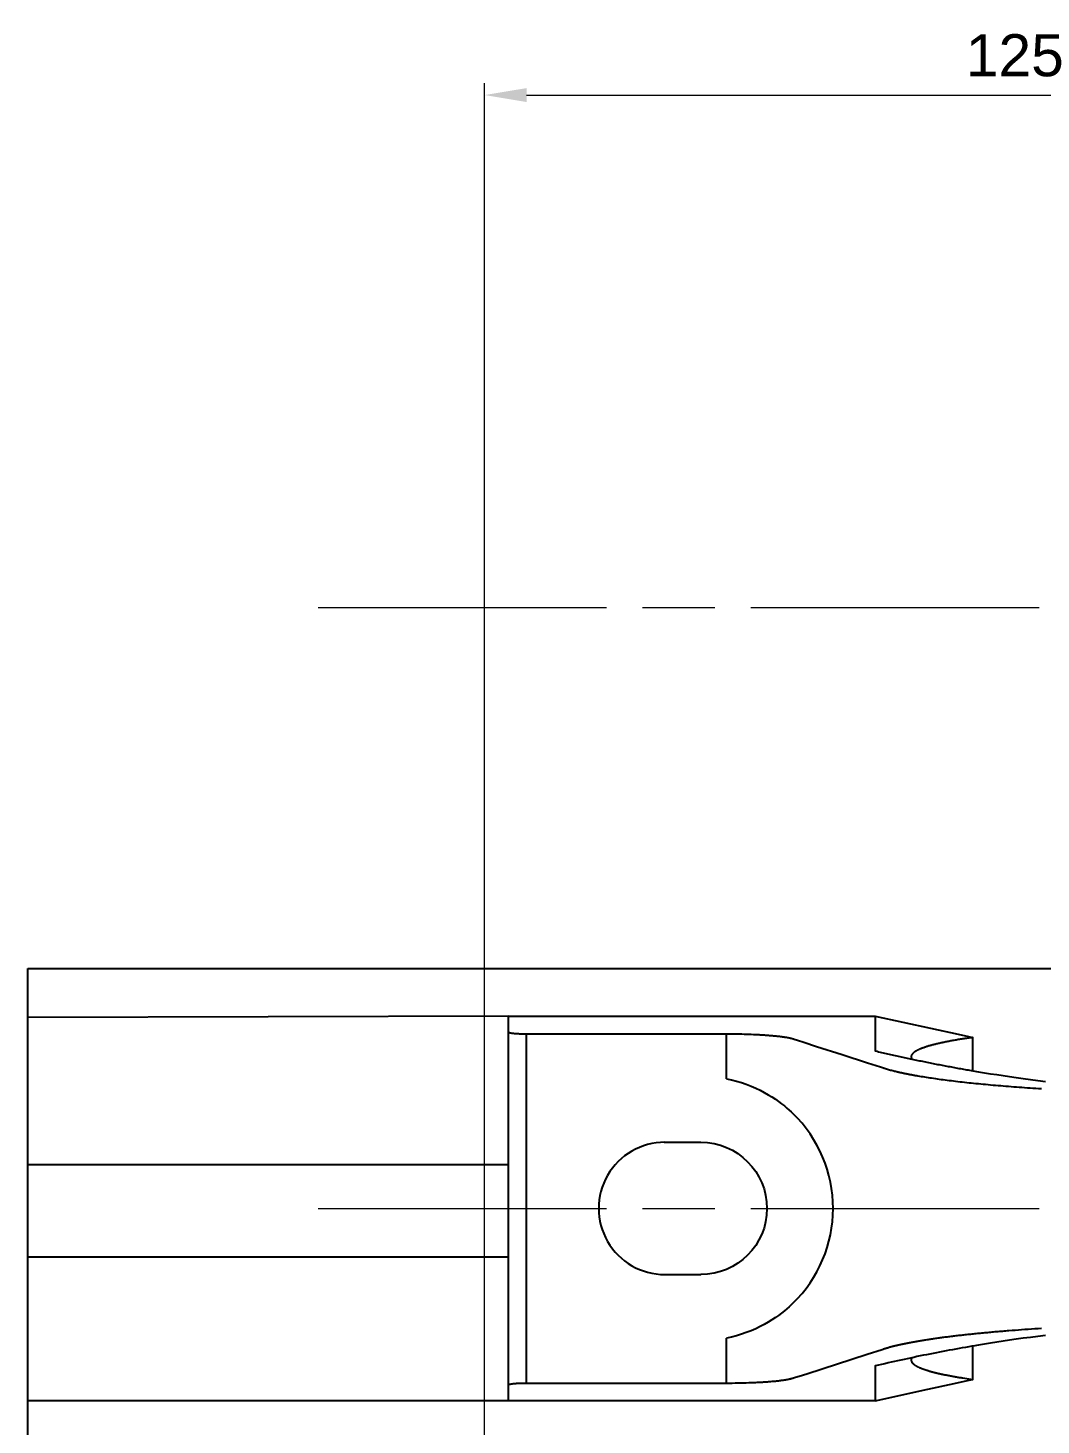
# Model space of a CAD drawing. Header units: millimetres. Extents: x 1269 to 5832, y 527 to 3540.
# Drawn here: x 4792.3 to 4876.6, y 1252.8 to 1369 of the extents above; entities that cross this region are included whole.
import ezdxf

# ---------------------------------------------------------------- set-up
doc = ezdxf.new("R2010")
doc.units = ezdxf.units.MM
doc.linetypes.add('ACAD_ISO08W100', pattern=[36, 24, -3, 6, -3])
doc.linetypes.add('phl_thick', pattern=[0])
doc.layers.add('AM_5', color=7, linetype='Continuous', lineweight=50)
for name, color, linetype in [('HIDDEN', 7, 'Continuous'), ('projection', 7, 'Continuous'), ('THICK', 7, 'Continuous')]:
    doc.layers.add(name, color=color, linetype=linetype)
doc.styles.get("Standard").update_dxf_attribs({"font": 'arial.ttf'})
doc.dimstyles.new('AM_ISO$0', dxfattribs={"dimtxt": 3.5, "dimasz": 3.5, "dimexe": 1, "dimexo": 1, "dimgap": 1.5, "dimtad": 1, "dimdsep": 46, "dimtxsty": 'Standard', "dimcen": 0, "dimclrd": 256, "dimclre": 256, "dimclrt": 7, "dimadec": 0, "dimazin": 2, "dimtp": 0.1, "dimtm": 0.1, "dimtfac": 0.71, "dimtdec": 3, "dimtmove": 0, "dimatfit": 3, "dimfxl": 1, "dimlwd": -1, "dimlwe": -1, "dimarcsym": 1})

# ---------------------------------------------------------------- blocks, each defined once
blk = doc.blocks.new('*D76')
at = {"layer": 'AM_5', "linetype": 'ByBlock', "lineweight": 9, "transparency": 16777216}
for p, q in [((4830.32, 1235.8), (4830.32, 1364.42)), ((4955.32, 1235.8), (4955.32, 1364.42)), ((4833.82, 1363.42), (4951.82, 1363.42))]:
    blk.add_line(p, q, dxfattribs=at)
at = {"layer": 'AM_5', "transparency": 16777216}
for points in [[(4833.82, 1364), (4833.82, 1362.84), (4830.32, 1363.42)], [(4951.82, 1364), (4951.82, 1362.84), (4955.32, 1363.42)]]:
    blk.add_solid(points, dxfattribs=at)
at = {"layer": 'Defpoints', "color": 0, "transparency": 16777216}
for p in [(4955.32, 1363.42), (4830.32, 1234.8), (4955.32, 1234.8)]:
    blk.add_point(p, dxfattribs=at)
at = {"layer": 'AM_5', "color": 7, "lineweight": 9, "transparency": 16777216, "insert": (4874.44, 1366.71), "char_height": 3.5, "attachment_point": 5}
blk.add_mtext('125', dxfattribs=at)

msp = doc.modelspace()

# ---------------------------------------------------------------- linework, layer by layer
at = {"linetype": 'ACAD_ISO08W100', "lineweight": 9}
for p, q in [((4816.471, 1320.789), (4938.789, 1320.789)), ((4816.471, 1270.789), (4934.374, 1270.789))]:
    msp.add_line(p, q, dxfattribs=at)
for p, q in [((4792.32, 1250.742), (4792.32, 1290.742)), ((4832.32, 1286.789), (4792.32, 1286.661)), ((4832.317, 1274.422), (4792.32, 1274.422)), ((4832.317, 1266.742), (4792.32, 1266.742)), ((4832.366, 1254.789), (4792.32, 1254.789))]:
    msp.add_line(p, q)
at = {"layer": 'HIDDEN'}
for points in [[(4832.317, 1285.464), (4832.317, 1286.137), (4832.317, 1286.474), (4832.317, 1286.642), (4832.317, 1286.726), (4832.317, 1286.768), (4832.317, 1286.779), (4832.317, 1286.784), (4832.317, 1286.787), (4832.317, 1286.788), (4832.317, 1286.789), (4832.317, 1286.789), (4832.317, 1286.789), (4832.317, 1286.789), (4832.317, 1286.789), (4832.318, 1286.789), (4832.318, 1286.789), (4832.32, 1286.789), (4832.804, 1286.789), (4848.297, 1286.789), (4856.044, 1286.789), (4859.917, 1286.789), (4861.854, 1286.789), (4862.338, 1286.789), (4862.58, 1286.789), (4862.701, 1286.789), (4862.762, 1286.789), (4862.792, 1286.789), (4862.807, 1286.789), (4862.815, 1286.789), (4862.817, 1286.789), (4862.817, 1286.789), (4862.817, 1286.789), (4862.817, 1286.789), (4862.817, 1286.789), (4862.817, 1286.697), (4862.817, 1285.228), (4862.817, 1284.494), (4862.817, 1284.127), (4862.817, 1283.943), (4862.817, 1283.92), (4862.817, 1283.909), (4862.817, 1283.903), (4862.817, 1283.9), (4862.817, 1283.899), (4862.817, 1283.898), (4862.817, 1283.898), (4862.817, 1283.898), (4862.817, 1283.898), (4862.817, 1283.898), (4862.817, 1283.898), (4862.818, 1283.898), (4862.849, 1283.891), (4862.975, 1283.861), (4863.1, 1283.831), (4863.226, 1283.802), (4863.351, 1283.773), (4863.477, 1283.743), (4863.603, 1283.714), (4863.728, 1283.685), (4863.854, 1283.657), (4863.98, 1283.628), (4864.106, 1283.599), (4864.231, 1283.571), (4864.357, 1283.543), (4864.483, 1283.515), (4864.609, 1283.487), (4864.735, 1283.459), (4864.861, 1283.431), (4864.987, 1283.403), (4865.113, 1283.376), (4865.239, 1283.348), (4865.365, 1283.321), (4865.491, 1283.294), (4865.617, 1283.267), (4865.743, 1283.24), (4865.869, 1283.213), (4865.996, 1283.186), (4866.122, 1283.16), (4866.248, 1283.133), (4866.374, 1283.107), (4866.501, 1283.081), (4866.627, 1283.055), (4866.753, 1283.029), (4866.88, 1283.003), (4867.006, 1282.977), (4867.133, 1282.952), (4867.259, 1282.926), (4867.386, 1282.901), (4867.512, 1282.876), (4867.639, 1282.851), (4867.765, 1282.826), (4867.892, 1282.801), (4868.018, 1282.776), (4868.145, 1282.752), (4868.272, 1282.728), (4868.398, 1282.703), (4868.525, 1282.679), (4868.652, 1282.655), (4868.779, 1282.631), (4868.905, 1282.607), (4869.032, 1282.584), (4869.159, 1282.56), (4869.286, 1282.537), (4869.413, 1282.513), (4869.539, 1282.49), (4869.666, 1282.467), (4869.793, 1282.444), (4869.92, 1282.422), (4870.047, 1282.399), (4870.174, 1282.376), (4870.301, 1282.354), (4870.428, 1282.332), (4870.555, 1282.31), (4870.682, 1282.288), (4870.809, 1282.266), (4870.937, 1282.244), (4870.945, 1282.243), (4870.946, 1282.242), (4870.947, 1282.242), (4870.947, 1282.242), (4870.947, 1282.242), (4870.947, 1282.242), (4870.947, 1282.242), (4870.947, 1282.243), (4870.947, 1282.245), (4870.947, 1282.247), (4870.947, 1282.253), (4870.947, 1282.264), (4870.947, 1282.286), (4870.947, 1282.374), (4870.947, 1282.55), (4870.947, 1282.902), (4870.947, 1283.607), (4870.947, 1285.015)], [(4870.947, 1282.242), (4871.422, 1282.162), (4871.912, 1282.081), (4872.416, 1282), (4872.933, 1281.919), (4873.462, 1281.838), (4874.002, 1281.758), (4874.562, 1281.677), (4875.142, 1281.596), (4875.741, 1281.516), (4876.359, 1281.435), (4876.995, 1281.356)], [(4845.317, 1265.289), (4848.317, 1265.289), (4848.317, 1265.289)], [(4876.995, 1260.223), (4876.359, 1260.143), (4875.741, 1260.063), (4875.142, 1259.982), (4874.562, 1259.901), (4874.002, 1259.82), (4873.462, 1259.74), (4872.933, 1259.659), (4872.416, 1259.578), (4871.912, 1259.497), (4871.422, 1259.416), (4870.947, 1259.336)]]:
    msp.add_lwpolyline(points, dxfattribs=at)
msp.add_lwpolyline([(4845.272, 1276.289), (4848.317, 1276.289), (4848.317, 1276.289, -0.9999998), (4848.317, 1265.289)], format="xyb", dxfattribs=at)
at = {"layer": 'projection', "color": 7, "linetype": 'phl_thick'}
msp.add_line((4792.32, 1290.742), (4886.817, 1290.742), dxfattribs=at)
at = {"layer": 'THICK'}
for points in [[(4862.817, 1286.789), (4869.724, 1285.282), (4870.587, 1285.094), (4870.803, 1285.047), (4870.911, 1285.023), (4870.938, 1285.017), (4870.944, 1285.016), (4870.946, 1285.016), (4870.947, 1285.015), (4870.947, 1285.015), (4870.946, 1285.015), (4870.94, 1285.014), (4870.914, 1285.011), (4870.811, 1284.996), (4870.71, 1284.981), (4870.609, 1284.967), (4870.508, 1284.952), (4870.409, 1284.937), (4870.311, 1284.922), (4870.213, 1284.907), (4870.117, 1284.892), (4870.021, 1284.877), (4869.926, 1284.861), (4869.832, 1284.846), (4869.739, 1284.83), (4869.647, 1284.815), (4869.556, 1284.799), (4869.466, 1284.784), (4869.377, 1284.768), (4869.288, 1284.752), (4869.201, 1284.736), (4869.115, 1284.72), (4869.03, 1284.704), (4868.945, 1284.688), (4868.862, 1284.672), (4868.78, 1284.656), (4868.699, 1284.64), (4868.618, 1284.623), (4868.539, 1284.607), (4868.461, 1284.591), (4868.384, 1284.574), (4868.308, 1284.558), (4868.233, 1284.541), (4868.159, 1284.524), (4868.086, 1284.507), (4868.014, 1284.491), (4867.944, 1284.474), (4867.874, 1284.457), (4867.806, 1284.44), (4867.738, 1284.423), (4867.672, 1284.406), (4867.607, 1284.389), (4867.543, 1284.372), (4867.48, 1284.354), (4867.418, 1284.337), (4867.357, 1284.32), (4867.298, 1284.303), (4867.239, 1284.285), (4867.182, 1284.268), (4867.126, 1284.25), (4867.071, 1284.233), (4867.017, 1284.215), (4866.964, 1284.198), (4866.913, 1284.18), (4866.862, 1284.163), (4866.813, 1284.145), (4866.765, 1284.127), (4866.718, 1284.11), (4866.673, 1284.092), (4866.628, 1284.074), (4866.585, 1284.056), (4866.543, 1284.039), (4866.502, 1284.021), (4866.462, 1284.003), (4866.423, 1283.985), (4866.386, 1283.967), (4866.35, 1283.949), (4866.315, 1283.931), (4866.281, 1283.913), (4866.249, 1283.895), (4866.217, 1283.877), (4866.187, 1283.859), (4866.158, 1283.841), (4866.13, 1283.823), (4866.103, 1283.805), (4866.078, 1283.787), (4866.054, 1283.769), (4866.031, 1283.751), (4866.009, 1283.733), (4865.988, 1283.715), (4865.969, 1283.697), (4865.95, 1283.679), (4865.933, 1283.661), (4865.917, 1283.643), (4865.903, 1283.625), (4865.889, 1283.607), (4865.877, 1283.589), (4865.865, 1283.571), (4865.855, 1283.553), (4865.847, 1283.535), (4865.839, 1283.517), (4865.832, 1283.499), (4865.827, 1283.481), (4865.823, 1283.463), (4865.82, 1283.445), (4865.818, 1283.427), (4865.817, 1283.409), (4865.818, 1283.391), (4865.819, 1283.373), (4865.822, 1283.354), (4865.826, 1283.336), (4865.832, 1283.318), (4865.838, 1283.3), (4865.846, 1283.282), (4865.854, 1283.263), (4865.864, 1283.245), (4865.876, 1283.227), (4865.888, 1283.209)], [(4862.817, 1254.789), (4867.205, 1255.747), (4869.399, 1256.225), (4870.495, 1256.465), (4870.77, 1256.524), (4870.907, 1256.554), (4870.941, 1256.562), (4870.945, 1256.563), (4870.947, 1256.563), (4870.947, 1256.564), (4870.947, 1256.567), (4870.947, 1256.573), (4870.947, 1256.596), (4870.947, 1256.783), (4870.947, 1258.28), (4870.947, 1259.028), (4870.947, 1259.215), (4870.947, 1259.309), (4870.947, 1259.332), (4870.947, 1259.335), (4870.947, 1259.336), (4870.947, 1259.336), (4870.947, 1259.336), (4870.947, 1259.336), (4870.947, 1259.336), (4870.946, 1259.336), (4870.944, 1259.336), (4870.877, 1259.324), (4870.606, 1259.278), (4870.337, 1259.231), (4870.067, 1259.183), (4869.797, 1259.135), (4869.527, 1259.086), (4869.258, 1259.037), (4868.988, 1258.987), (4868.719, 1258.936), (4868.45, 1258.885), (4868.181, 1258.833), (4867.911, 1258.781), (4867.643, 1258.728), (4867.374, 1258.675), (4867.105, 1258.621), (4866.836, 1258.567), (4866.568, 1258.512), (4866.3, 1258.456), (4866.031, 1258.4), (4865.763, 1258.343), (4865.495, 1258.286), (4865.227, 1258.228), (4864.96, 1258.169), (4864.692, 1258.11), (4864.424, 1258.051), (4864.157, 1257.991), (4863.89, 1257.93), (4863.623, 1257.869), (4863.356, 1257.807), (4863.089, 1257.744), (4862.822, 1257.681), (4862.818, 1257.681), (4862.817, 1257.68), (4862.817, 1257.68), (4862.817, 1257.68), (4862.817, 1257.68), (4862.817, 1257.68), (4862.817, 1257.679), (4862.817, 1257.677), (4862.817, 1257.674), (4862.817, 1257.65), (4862.817, 1257.601), (4862.817, 1257.406), (4862.817, 1255.846), (4862.817, 1255.066), (4862.817, 1254.871), (4862.817, 1254.822), (4862.817, 1254.798), (4862.817, 1254.792), (4862.817, 1254.79), (4862.817, 1254.789), (4862.817, 1254.789), (4862.817, 1254.789), (4862.817, 1254.789), (4862.816, 1254.789), (4862.814, 1254.789), (4862.81, 1254.789), (4862.778, 1254.789), (4862.649, 1254.789), (4861.621, 1254.789), (4857.506, 1254.789), (4841.046, 1254.789), (4832.816, 1254.789), (4832.559, 1254.789), (4832.43, 1254.789), (4832.366, 1254.789), (4832.334, 1254.789), (4832.318, 1254.789), (4832.317, 1254.789), (4832.317, 1254.789), (4832.317, 1254.789), (4832.317, 1254.789), (4832.317, 1254.79), (4832.317, 1254.79), (4832.317, 1254.812), (4832.317, 1254.857), (4832.317, 1254.946), (4832.317, 1255.125), (4832.317, 1255.84), (4832.317, 1256.019), (4832.317, 1256.109), (4832.317, 1256.114), (4832.317, 1256.115), (4832.317, 1256.122), (4832.317, 1256.138), (4832.317, 1256.169), (4832.317, 1256.231), (4832.317, 1256.478), (4832.317, 1256.973), (4832.317, 1257.963), (4832.317, 1265.882), (4832.317, 1281.721), (4832.317, 1283.701), (4832.317, 1284.691), (4832.317, 1285.186), (4832.317, 1285.433), (4832.317, 1285.449), (4832.317, 1285.456), (4832.317, 1285.46), (4832.317, 1285.462), (4832.317, 1285.463), (4832.317, 1285.464), (4832.317, 1285.464), (4832.317, 1285.464), (4832.317, 1285.463), (4832.317, 1285.463), (4832.318, 1285.461), (4832.318, 1285.458), (4832.319, 1285.456), (4832.321, 1285.454), (4832.322, 1285.451), (4832.325, 1285.449), (4832.327, 1285.447), (4832.33, 1285.445), (4832.333, 1285.442), (4832.337, 1285.44), (4832.341, 1285.438), (4832.345, 1285.435), (4832.35, 1285.433), (4832.355, 1285.43), (4832.361, 1285.428), (4832.367, 1285.426), (4832.373, 1285.423), (4832.38, 1285.421), (4832.387, 1285.419), (4832.395, 1285.416), (4832.403, 1285.414), (4832.412, 1285.412), (4832.421, 1285.409), (4832.43, 1285.407), (4832.44, 1285.405), (4832.45, 1285.402), (4832.461, 1285.4), (4832.472, 1285.398), (4832.483, 1285.395), (4832.495, 1285.393), (4832.507, 1285.391), (4832.52, 1285.389), (4832.533, 1285.386), (4832.547, 1285.384), (4832.561, 1285.382), (4832.575, 1285.38), (4832.59, 1285.378), (4832.605, 1285.376), (4832.621, 1285.374), (4832.637, 1285.372), (4832.653, 1285.37), (4832.67, 1285.368), (4832.687, 1285.366), (4832.704, 1285.364), (4832.722, 1285.362), (4832.74, 1285.36), (4832.758, 1285.358), (4832.777, 1285.356), (4832.796, 1285.355), (4832.815, 1285.353), (4832.834, 1285.351), (4832.854, 1285.349), (4832.874, 1285.348), (4832.895, 1285.346), (4832.915, 1285.345), (4832.936, 1285.343), (4832.957, 1285.342), (4832.979, 1285.34), (4833, 1285.339), (4833.022, 1285.338), (4833.066, 1285.335), (4833.11, 1285.333), (4833.155, 1285.33), (4833.201, 1285.328), (4833.247, 1285.326), (4833.293, 1285.325), (4833.34, 1285.323), (4833.386, 1285.322), (4833.479, 1285.319), (4833.525, 1285.319), (4833.571, 1285.318), (4833.617, 1285.317), (4833.662, 1285.317), (4833.707, 1285.317), (4833.752, 1285.317), (4833.763, 1285.317), (4833.766, 1285.317), (4833.767, 1285.317), (4833.767, 1285.317), (4833.767, 1285.316), (4833.767, 1285.316), (4833.767, 1285.315), (4833.767, 1285.313), (4833.767, 1285.309), (4833.767, 1285.294), (4833.767, 1285.171), (4833.767, 1284.681), (4833.767, 1283.701), (4833.767, 1279.782), (4833.767, 1271.942), (4833.767, 1256.262)], [(4833.767, 1285.317), (4843.13, 1285.317), (4847.811, 1285.317), (4850.152, 1285.317), (4850.445, 1285.317), (4850.447, 1285.317), (4850.448, 1285.317), (4850.449, 1285.317), (4850.452, 1285.317), (4850.458, 1285.317), (4850.47, 1285.317), (4850.494, 1285.317), (4850.542, 1285.316), (4850.734, 1285.316), (4850.927, 1285.315), (4851.122, 1285.313), (4851.318, 1285.31), (4851.515, 1285.306), (4851.712, 1285.302), (4851.908, 1285.298), (4852.105, 1285.292), (4852.3, 1285.286), (4852.494, 1285.279), (4852.687, 1285.271), (4852.782, 1285.267), (4852.877, 1285.262), (4852.971, 1285.258), (4853.065, 1285.253), (4853.158, 1285.248), (4853.25, 1285.243), (4853.342, 1285.238), (4853.432, 1285.233), (4853.522, 1285.227), (4853.61, 1285.221), (4853.698, 1285.215), (4853.785, 1285.209), (4853.87, 1285.203), (4853.955, 1285.197), (4854.038, 1285.19), (4854.12, 1285.183), (4854.201, 1285.177), (4854.28, 1285.17), (4854.358, 1285.162), (4854.435, 1285.155), (4854.511, 1285.148), (4854.585, 1285.14), (4854.657, 1285.133), (4854.728, 1285.125), (4854.798, 1285.117), (4854.866, 1285.109), (4854.932, 1285.101), (4854.997, 1285.093), (4855.061, 1285.084), (4855.122, 1285.076), (4855.182, 1285.068), (4855.241, 1285.059), (4855.297, 1285.05), (4855.353, 1285.042), (4855.406, 1285.033), (4855.458, 1285.024), (4855.508, 1285.015), (4855.556, 1285.006), (4855.602, 1284.997), (4855.647, 1284.988), (4855.69, 1284.979), (4855.732, 1284.97), (4855.772, 1284.961), (4855.81, 1284.952), (4855.846, 1284.943), (4855.881, 1284.934), (4855.914, 1284.924), (4855.945, 1284.915), (4855.975, 1284.906), (4855.978, 1284.905), (4855.979, 1284.905), (4855.979, 1284.904), (4855.98, 1284.904), (4855.984, 1284.903), (4855.993, 1284.9), (4856.026, 1284.889), (4856.092, 1284.868), (4856.357, 1284.783), (4856.888, 1284.612), (4857.949, 1284.27), (4860.07, 1283.587), (4862.192, 1282.903), (4863.253, 1282.562), (4863.518, 1282.476), (4863.534, 1282.471), (4863.539, 1282.469), (4863.543, 1282.468), (4863.553, 1282.465), (4863.591, 1282.453), (4863.67, 1282.428), (4863.751, 1282.404), (4863.834, 1282.379), (4863.919, 1282.355), (4864.006, 1282.33), (4864.096, 1282.306), (4864.188, 1282.281), (4864.282, 1282.257), (4864.378, 1282.233), (4864.428, 1282.221), (4864.477, 1282.208), (4864.527, 1282.196), (4864.578, 1282.184), (4864.629, 1282.172), (4864.681, 1282.16), (4864.733, 1282.148), (4864.786, 1282.136), (4864.84, 1282.123), (4864.894, 1282.111), (4864.949, 1282.099), (4865.004, 1282.087), (4865.06, 1282.075), (4865.116, 1282.063), (4865.173, 1282.051), (4865.23, 1282.039), (4865.289, 1282.027), (4865.347, 1282.015), (4865.406, 1282.003), (4865.466, 1281.991), (4865.526, 1281.979), (4865.587, 1281.967), (4865.649, 1281.955), (4865.711, 1281.943), (4865.773, 1281.932), (4865.836, 1281.92), (4865.9, 1281.908), (4865.964, 1281.896), (4866.029, 1281.884), (4866.095, 1281.872), (4866.161, 1281.861), (4866.227, 1281.849), (4866.294, 1281.837), (4866.362, 1281.825), (4866.499, 1281.802), (4866.638, 1281.779), (4866.78, 1281.755), (4866.923, 1281.732), (4867.069, 1281.709), (4867.217, 1281.686), (4867.368, 1281.663), (4867.52, 1281.641), (4867.675, 1281.618), (4867.832, 1281.595), (4867.991, 1281.573), (4868.152, 1281.551), (4868.315, 1281.529), (4868.481, 1281.507), (4868.649, 1281.485), (4868.818, 1281.463), (4868.99, 1281.441), (4869.164, 1281.42), (4869.34, 1281.398), (4869.518, 1281.377), (4869.698, 1281.356), (4869.88, 1281.335), (4870.064, 1281.314), (4870.25, 1281.293), (4870.438, 1281.273), (4870.628, 1281.252), (4870.82, 1281.232), (4871.014, 1281.212), (4871.21, 1281.192), (4871.408, 1281.173), (4871.607, 1281.153), (4871.808, 1281.134), (4872.011, 1281.114), (4872.216, 1281.095), (4872.423, 1281.077), (4872.631, 1281.058), (4872.841, 1281.04), (4873.053, 1281.021), (4873.267, 1281.003), (4873.482, 1280.985), (4873.698, 1280.968), (4873.917, 1280.95), (4874.137, 1280.933), (4874.358, 1280.916), (4874.581, 1280.899), (4874.805, 1280.882), (4875.031, 1280.866), (4875.258, 1280.85), (4875.487, 1280.834), (4875.717, 1280.818), (4875.948, 1280.802), (4876.181, 1280.787), (4876.415, 1280.772), (4876.65, 1280.757)], [(4850.447, 1281.581), (4850.447, 1285.317)], [(4850.447, 1281.581), (4850.863, 1281.491), (4851.279, 1281.383), (4851.692, 1281.259), (4852.098, 1281.119), (4852.494, 1280.965), (4852.877, 1280.8), (4853.245, 1280.624), (4853.595, 1280.441), (4853.924, 1280.253), (4854.232, 1280.063), (4854.517, 1279.875), (4854.781, 1279.69), (4855.031, 1279.503), (4855.265, 1279.318), (4855.479, 1279.139), (4855.671, 1278.97), (4855.838, 1278.817), (4855.979, 1278.682)], [(4855.979, 1262.896), (4855.838, 1262.762), (4855.671, 1262.608), (4855.479, 1262.44), (4855.265, 1262.261), (4855.031, 1262.076), (4854.781, 1261.888), (4854.517, 1261.703), (4854.232, 1261.515), (4853.924, 1261.326), (4853.595, 1261.138), (4853.245, 1260.955), (4852.877, 1260.779), (4852.494, 1260.613), (4852.098, 1260.459), (4851.692, 1260.32), (4851.279, 1260.195), (4850.863, 1260.088), (4850.447, 1259.997)], [(4832.317, 1256.115), (4832.318, 1256.118), (4832.319, 1256.121), (4832.32, 1256.124), (4832.322, 1256.127), (4832.325, 1256.13), (4832.328, 1256.133), (4832.332, 1256.136), (4832.337, 1256.139), (4832.342, 1256.142), (4832.348, 1256.145), (4832.354, 1256.148), (4832.362, 1256.151), (4832.369, 1256.154), (4832.378, 1256.157), (4832.387, 1256.16), (4832.396, 1256.163), (4832.406, 1256.165), (4832.417, 1256.168), (4832.429, 1256.171), (4832.441, 1256.174), (4832.453, 1256.177), (4832.467, 1256.18), (4832.495, 1256.185), (4832.525, 1256.191), (4832.557, 1256.196), (4832.591, 1256.201), (4832.628, 1256.206), (4832.665, 1256.21), (4832.705, 1256.215), (4832.746, 1256.219), (4832.788, 1256.223), (4832.833, 1256.227), (4832.88, 1256.231), (4832.928, 1256.235), (4832.978, 1256.238), (4833.029, 1256.241), (4833.082, 1256.244), (4833.136, 1256.247), (4833.192, 1256.25), (4833.248, 1256.252), (4833.306, 1256.254), (4833.364, 1256.256), (4833.423, 1256.258), (4833.541, 1256.26), (4833.66, 1256.261), (4833.719, 1256.262), (4833.748, 1256.262), (4833.763, 1256.262), (4833.767, 1256.262), (4833.767, 1256.262), (4833.768, 1256.262), (4833.769, 1256.262), (4833.772, 1256.262), (4833.783, 1256.262), (4833.805, 1256.262), (4833.891, 1256.262), (4835.277, 1256.262), (4840.819, 1256.262), (4846.361, 1256.262), (4849.132, 1256.262), (4849.824, 1256.262), (4850.171, 1256.262), (4850.344, 1256.262), (4850.431, 1256.262), (4850.441, 1256.262), (4850.447, 1256.262), (4850.449, 1256.262), (4850.456, 1256.262), (4850.47, 1256.262), (4850.583, 1256.262), (4850.697, 1256.262), (4850.811, 1256.263), (4850.926, 1256.264), (4851.157, 1256.266), (4851.389, 1256.27), (4851.622, 1256.274), (4851.855, 1256.279), (4852.087, 1256.286), (4852.319, 1256.293), (4852.434, 1256.297), (4852.548, 1256.302), (4852.662, 1256.307), (4852.775, 1256.311), (4852.887, 1256.317), (4852.999, 1256.322), (4853.109, 1256.328), (4853.219, 1256.333), (4853.327, 1256.34), (4853.435, 1256.346), (4853.541, 1256.353), (4853.645, 1256.36), (4853.748, 1256.367), (4853.85, 1256.374), (4853.95, 1256.381), (4854.049, 1256.389), (4854.145, 1256.397), (4854.241, 1256.405), (4854.334, 1256.414), (4854.425, 1256.422), (4854.514, 1256.431), (4854.602, 1256.44), (4854.687, 1256.449), (4854.77, 1256.458), (4854.851, 1256.468), (4854.93, 1256.477), (4855.007, 1256.487), (4855.045, 1256.492), (4855.082, 1256.497), (4855.118, 1256.502), (4855.154, 1256.507), (4855.189, 1256.512), (4855.224, 1256.517), (4855.258, 1256.522), (4855.291, 1256.527), (4855.324, 1256.532), (4855.356, 1256.537), (4855.388, 1256.542), (4855.419, 1256.548), (4855.45, 1256.553), (4855.48, 1256.558), (4855.509, 1256.563), (4855.538, 1256.569), (4855.566, 1256.574), (4855.594, 1256.579), (4855.621, 1256.585), (4855.647, 1256.59), (4855.673, 1256.595), (4855.698, 1256.601), (4855.722, 1256.606), (4855.746, 1256.611), (4855.77, 1256.617), (4855.792, 1256.622), (4855.815, 1256.628), (4855.836, 1256.633), (4855.857, 1256.639), (4855.878, 1256.644), (4855.897, 1256.649), (4855.917, 1256.655), (4855.935, 1256.66), (4855.953, 1256.666), (4855.971, 1256.671), (4855.975, 1256.673), (4855.977, 1256.673), (4855.978, 1256.674), (4855.979, 1256.674), (4855.982, 1256.675), (4856.021, 1256.687), (4856.178, 1256.738), (4856.492, 1256.839), (4857.12, 1257.041), (4862.143, 1258.659), (4863.399, 1259.064), (4863.477, 1259.089), (4863.517, 1259.102), (4863.536, 1259.108), (4863.559, 1259.115), (4863.604, 1259.13), (4863.65, 1259.144), (4863.697, 1259.159), (4863.745, 1259.173), (4863.794, 1259.187), (4863.843, 1259.202), (4863.893, 1259.216), (4863.944, 1259.231), (4863.996, 1259.245), (4864.048, 1259.26), (4864.101, 1259.274), (4864.155, 1259.288), (4864.21, 1259.303), (4864.266, 1259.317), (4864.322, 1259.332), (4864.379, 1259.346), (4864.437, 1259.36), (4864.496, 1259.375), (4864.555, 1259.389), (4864.616, 1259.403), (4864.677, 1259.418), (4864.739, 1259.432), (4864.801, 1259.446), (4864.865, 1259.46), (4864.929, 1259.475), (4864.994, 1259.489), (4865.06, 1259.503), (4865.126, 1259.517), (4865.194, 1259.532), (4865.262, 1259.546), (4865.331, 1259.56), (4865.401, 1259.574), (4865.471, 1259.588), (4865.542, 1259.602), (4865.615, 1259.616), (4865.687, 1259.631), (4865.761, 1259.645), (4865.836, 1259.659), (4865.911, 1259.673), (4865.987, 1259.687), (4866.064, 1259.701), (4866.142, 1259.715), (4866.22, 1259.728), (4866.299, 1259.742), (4866.379, 1259.756), (4866.46, 1259.77), (4866.542, 1259.784), (4866.624, 1259.798), (4866.708, 1259.811), (4866.792, 1259.825), (4866.876, 1259.839), (4866.962, 1259.852), (4867.048, 1259.866), (4867.135, 1259.88), (4867.223, 1259.893), (4867.312, 1259.907), (4867.401, 1259.92), (4867.491, 1259.934), (4867.582, 1259.947), (4867.674, 1259.96), (4867.767, 1259.974), (4867.86, 1259.987), (4867.954, 1260), (4868.049, 1260.013), (4868.144, 1260.027), (4868.241, 1260.04), (4868.338, 1260.053), (4868.435, 1260.066), (4868.534, 1260.079), (4868.633, 1260.092), (4868.733, 1260.105), (4868.834, 1260.118), (4868.936, 1260.131), (4869.038, 1260.143), (4869.141, 1260.156), (4869.245, 1260.169), (4869.349, 1260.181), (4869.454, 1260.194), (4869.56, 1260.207), (4869.667, 1260.219), (4869.774, 1260.232), (4869.882, 1260.244), (4869.991, 1260.256), (4870.101, 1260.269), (4870.211, 1260.281), (4870.322, 1260.293), (4870.433, 1260.305), (4870.545, 1260.317), (4870.658, 1260.329), (4870.772, 1260.341), (4870.886, 1260.353), (4871.001, 1260.365), (4871.117, 1260.377), (4871.233, 1260.389), (4871.35, 1260.4), (4871.468, 1260.412), (4871.586, 1260.423), (4871.705, 1260.435), (4871.825, 1260.446), (4871.945, 1260.458), (4872.066, 1260.469), (4872.187, 1260.48), (4872.309, 1260.491), (4872.432, 1260.503), (4872.555, 1260.514), (4872.679, 1260.525), (4872.804, 1260.536), (4872.929, 1260.546), (4873.055, 1260.557), (4873.181, 1260.568), (4873.308, 1260.579), (4873.436, 1260.589), (4873.564, 1260.6), (4873.693, 1260.61), (4873.822, 1260.621), (4873.952, 1260.631), (4874.213, 1260.651), (4874.476, 1260.672), (4874.742, 1260.691), (4875.009, 1260.711), (4875.279, 1260.73), (4875.551, 1260.749), (4875.824, 1260.768), (4876.1, 1260.786), (4876.377, 1260.804), (4876.656, 1260.822)], [(4850.447, 1256.262), (4850.447, 1259.997)], [(4865.888, 1258.369), (4865.878, 1258.354), (4865.868, 1258.34), (4865.86, 1258.325), (4865.852, 1258.31), (4865.845, 1258.295), (4865.838, 1258.28), (4865.833, 1258.265), (4865.828, 1258.25), (4865.825, 1258.235), (4865.822, 1258.22), (4865.819, 1258.205), (4865.818, 1258.19), (4865.817, 1258.175), (4865.818, 1258.16), (4865.819, 1258.145), (4865.82, 1258.131), (4865.823, 1258.116), (4865.826, 1258.101), (4865.83, 1258.086), (4865.835, 1258.072), (4865.841, 1258.057), (4865.847, 1258.042), (4865.855, 1258.027), (4865.863, 1258.012), (4865.872, 1257.997), (4865.881, 1257.983), (4865.892, 1257.968), (4865.903, 1257.953), (4865.915, 1257.938), (4865.928, 1257.923), (4865.942, 1257.908), (4865.956, 1257.893), (4865.971, 1257.879), (4865.988, 1257.864), (4866.004, 1257.849), (4866.022, 1257.834), (4866.041, 1257.819), (4866.06, 1257.804), (4866.08, 1257.79), (4866.101, 1257.775), (4866.123, 1257.76), (4866.145, 1257.745), (4866.169, 1257.73), (4866.193, 1257.715), (4866.218, 1257.701), (4866.244, 1257.686), (4866.27, 1257.671), (4866.298, 1257.656), (4866.326, 1257.641), (4866.355, 1257.627), (4866.385, 1257.612), (4866.415, 1257.597), (4866.447, 1257.583), (4866.479, 1257.568), (4866.512, 1257.553), (4866.546, 1257.538), (4866.581, 1257.524), (4866.616, 1257.509), (4866.652, 1257.495), (4866.689, 1257.48), (4866.727, 1257.465), (4866.766, 1257.451), (4866.805, 1257.436), (4866.846, 1257.422), (4866.887, 1257.407), (4866.928, 1257.393), (4866.971, 1257.378), (4867.014, 1257.364), (4867.058, 1257.349), (4867.103, 1257.335), (4867.149, 1257.321), (4867.196, 1257.306), (4867.243, 1257.292), (4867.291, 1257.278), (4867.34, 1257.263), (4867.389, 1257.249), (4867.44, 1257.235), (4867.491, 1257.221), (4867.543, 1257.207), (4867.595, 1257.193), (4867.649, 1257.179), (4867.703, 1257.164), (4867.758, 1257.15), (4867.813, 1257.136), (4867.87, 1257.123), (4867.927, 1257.109), (4867.985, 1257.095), (4868.044, 1257.081), (4868.103, 1257.067), (4868.163, 1257.053), (4868.224, 1257.04), (4868.285, 1257.026), (4868.347, 1257.012), (4868.41, 1256.999), (4868.474, 1256.985), (4868.538, 1256.972), (4868.604, 1256.958), (4868.669, 1256.945), (4868.736, 1256.931), (4868.803, 1256.918), (4868.871, 1256.905), (4868.939, 1256.891), (4869.009, 1256.878), (4869.078, 1256.865), (4869.149, 1256.852), (4869.22, 1256.839), (4869.292, 1256.826), (4869.365, 1256.813), (4869.438, 1256.8), (4869.512, 1256.787), (4869.586, 1256.774), (4869.661, 1256.761), (4869.737, 1256.748), (4869.814, 1256.736), (4869.891, 1256.723), (4869.968, 1256.71), (4870.047, 1256.698), (4870.126, 1256.685), (4870.285, 1256.66), (4870.447, 1256.636), (4870.612, 1256.611), (4870.778, 1256.587), (4870.947, 1256.563)]]:
    msp.add_lwpolyline(points, dxfattribs=at)
msp.add_lwpolyline([(4845.317, 1276.289, 1.0000002), (4845.317, 1265.289)], format="xyb", dxfattribs=at)
msp.add_ellipse((4848.317, 1270.789), major_axis=(-11, 0), ratio=1, start_param=2.3412869, end_param=3.9418984, dxfattribs=at)

# ---------------------------------------------------------------- dimensions: what is measured, and where the dimension line sits
at = {"layer": 'AM_5', "lineweight": 9}
dim = msp.add_linear_dim(base=(4955.317, 1363.421), p1=(4830.319, 1234.797), p2=(4955.317, 1234.797), dimstyle='AM_ISO$0', override={"dimlwd": 9, "dimlwe": 9}, dxfattribs=at)
dim.commit()
dim.dimension.update_dxf_attribs({"geometry": '*D76', "text_midpoint": (4874.438, 1363.421), "dimtype": 160})

doc.saveas('drawing.dxf')
